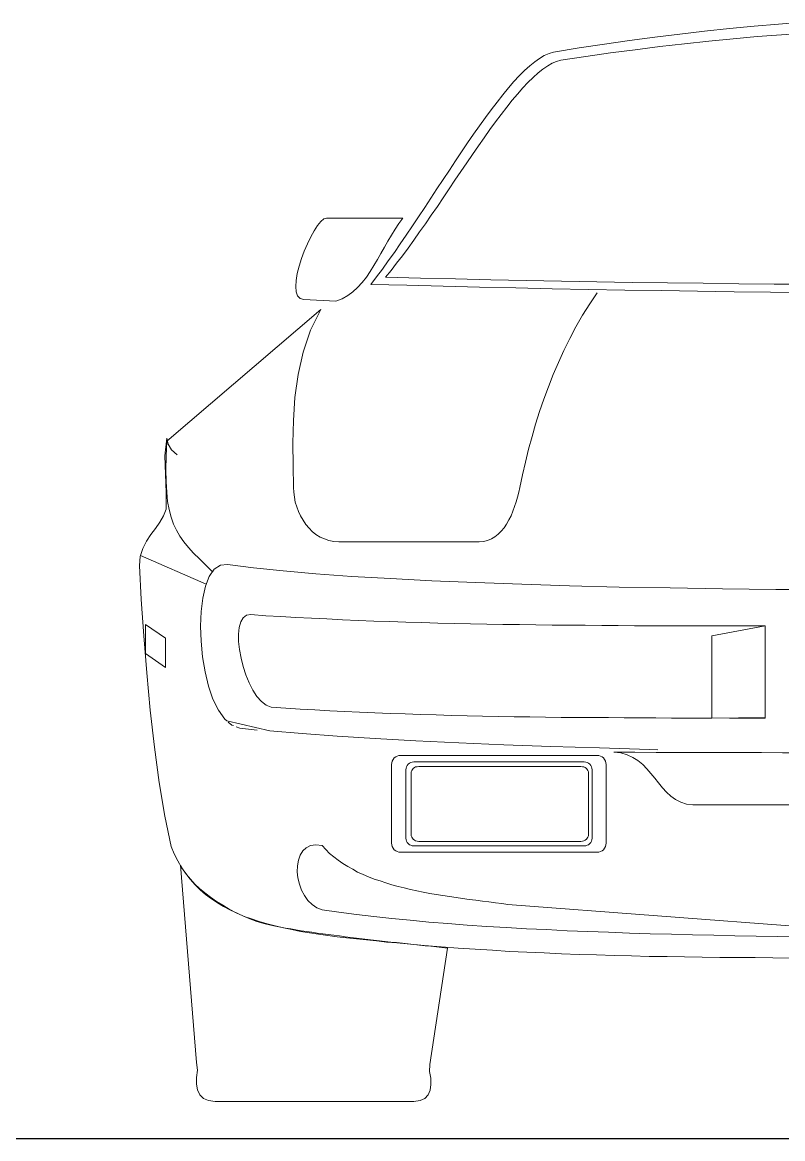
# Model space of a CAD drawing. Header units: millimetres. Extents: x 587797 to 2274247, y 1711 to 439204.
# Drawn here: x 986876 to 988278, y 283670 to 285727 of the extents above; entities that cross this region are included whole.
import ezdxf

# ---------------------------------------------------------------- set-up
doc = ezdxf.new("R2010")
doc.units = ezdxf.units.MM
doc.layers.add('finiture', color=7, linetype='Continuous', lineweight=20)

msp = doc.modelspace()

# ---------------------------------------------------------------- linework, layer by layer
msp.add_line((1042868.164, 283669.666, 442.155), (971709.651, 283669.666, 442.155))
at = {"layer": 'finiture'}
for p, q in [((988314.974, 285727.476, 442.155), (988270.133, 285723.866, 442.155)), ((988133.559, 285711.052, 442.155), (988087.898, 285705.851, 442.155)), ((988179.205, 285715.86, 442.155), (988133.559, 285711.052, 442.155)), ((988224.866, 285720.273, 442.155), (988179.205, 285715.86, 442.155)), ((988270.133, 285723.866, 442.155), (988224.866, 285720.273, 442.155)), ((988319.781, 285707.443, 442.155), (988275.334, 285704.243, 442.155)), ((987948.929, 285687.426, 442.155), (987902.07, 285680.223, 442.155)), ((987995.378, 285693.841, 442.155), (987948.929, 285687.426, 442.155)), ((988041.843, 285700.24, 442.155), (987995.378, 285693.841, 442.155)), ((988087.898, 285705.851, 442.155), (988041.843, 285700.24, 442.155)), ((988096.315, 285687.82, 442.155), (988051.048, 285682.619, 442.155)), ((988141.172, 285692.627, 442.155), (988096.315, 285687.82, 442.155)), ((988186.014, 285697.04, 442.155), (988141.172, 285692.627, 442.155)), ((988230.477, 285701.044, 442.155), (988186.014, 285697.04, 442.155)), ((988275.334, 285704.243, 442.155), (988230.477, 285701.044, 442.155)), ((987837.984, 285666.195, 442.155), (987829.173, 285660.994, 442.155)), ((987846.794, 285670.198, 442.155), (987837.984, 285666.195, 442.155)), ((987854.801, 285672.61, 442.155), (987846.794, 285670.198, 442.155)), ((987902.07, 285680.223, 442.155), (987854.801, 285672.61, 442.155)), ((987960.135, 285671.002, 442.155), (987914.474, 285664.603, 442.155)), ((988005.797, 285677.007, 442.155), (987960.135, 285671.002, 442.155)), ((988051.048, 285682.619, 442.155), (988005.797, 285677.007, 442.155)), ((987811.158, 285647.376, 442.155), (987801.543, 285638.565, 442.155)), ((987820.362, 285654.579, 442.155), (987811.158, 285647.376, 442.155)), ((987829.173, 285660.994, 442.155), (987820.362, 285654.579, 442.155)), ((987844.399, 285646.982, 442.155), (987835.588, 285640.961, 442.155)), ((987852.8, 285652.183, 442.155), (987844.399, 285646.982, 442.155)), ((987860.822, 285655.383, 442.155), (987852.8, 285652.183, 442.155)), ((987868.829, 285657.794, 442.155), (987860.822, 285655.383, 442.155)), ((987914.474, 285664.603, 442.155), (987868.829, 285657.794, 442.155)), ((987791.929, 285628.557, 442.155), (987781.92, 285618.138, 442.155)), ((987801.543, 285638.565, 442.155), (987791.929, 285628.557, 442.155)), ((987817.557, 285625.751, 442.155), (987807.942, 285616.531, 442.155)), ((987826.777, 285634.152, 442.155), (987817.557, 285625.751, 442.155)), ((987835.588, 285640.961, 442.155), (987826.777, 285634.152, 442.155)), ((987771.912, 285606.522, 442.155), (987761.493, 285593.708, 442.155)), ((987781.92, 285618.138, 442.155), (987771.912, 285606.522, 442.155)), ((987798.738, 285606.522, 442.155), (987788.729, 285595.316, 442.155)), ((987807.942, 285616.531, 442.155), (987798.738, 285606.522, 442.155)), ((987761.493, 285593.708, 442.155), (987751.075, 285580.5, 442.155)), ((987778.705, 285583.699, 442.155), (987768.696, 285570.885, 442.155)), ((987788.729, 285595.316, 442.155), (987778.705, 285583.699, 442.155)), ((987740.262, 285566.472, 442.155), (987729.45, 285552.05, 442.155)), ((987751.075, 285580.5, 442.155), (987740.262, 285566.472, 442.155)), ((987768.696, 285570.885, 442.155), (987758.688, 285557.661, 442.155)), ((987729.45, 285552.05, 442.155), (987718.638, 285536.84, 442.155)), ((987748.269, 285544.043, 442.155), (987737.867, 285529.622, 442.155)), ((987758.688, 285557.661, 442.155), (987748.269, 285544.043, 442.155)), ((987707.431, 285521.221, 442.155), (987696.603, 285505.191, 442.155)), ((987718.638, 285536.84, 442.155), (987707.431, 285521.221, 442.155)), ((987737.867, 285529.622, 442.155), (987727.448, 285514.806, 442.155)), ((987696.603, 285505.191, 442.155), (987685.397, 285488.784, 442.155)), ((987727.448, 285514.806, 442.155), (987716.636, 285499.596, 442.155)), ((987685.397, 285488.784, 442.155), (987674.174, 285471.95, 442.155)), ((987705.824, 285483.976, 442.155), (987695.011, 285468.357, 442.155)), ((987716.636, 285499.596, 442.155), (987705.824, 285483.976, 442.155)), ((987674.174, 285471.95, 442.155), (987662.968, 285454.739, 442.155)), ((987695.011, 285468.357, 442.155), (987684.199, 285452.327, 442.155)), ((987662.968, 285454.739, 442.155), (987651.352, 285437.921, 442.155)), ((987684.199, 285452.327, 442.155), (987673.386, 285436.313, 442.155)), ((987640.145, 285420.694, 442.155), (987628.923, 285403.072, 442.155)), ((987651.352, 285437.921, 442.155), (987640.145, 285420.694, 442.155)), ((987662.574, 285420.3, 442.155), (987651.762, 285403.876, 442.155)), ((987673.386, 285436.313, 442.155), (987662.574, 285420.3, 442.155)), ((987628.923, 285403.072, 442.155), (987617.717, 285385.845, 442.155)), ((987651.762, 285403.876, 442.155), (987640.933, 285387.847, 442.155)), ((987617.717, 285385.845, 442.155), (987606.1, 285369.028, 442.155)), ((987640.933, 285387.847, 442.155), (987629.727, 285371.833, 442.155)), ((987425.868, 285360.217, 442.155), (987419.863, 285353.014, 442.155)), ((987431.479, 285365.024, 442.155), (987425.868, 285360.217, 442.155)), ((987436.286, 285366.632, 442.155), (987431.479, 285365.024, 442.155)), ((987577.257, 285366.632, 442.155), (987436.286, 285366.632, 442.155)), ((987562.835, 285346.205, 442.155), (987569.644, 285356.608, 442.155)), ((987569.644, 285356.608, 442.155), (987577.257, 285366.632, 442.155)), ((987606.1, 285369.028, 442.155), (987594.878, 285352.21, 442.155)), ((987629.727, 285371.833, 442.155), (987618.915, 285356.214, 442.155)), ((987413.463, 285343.399, 442.155), (987407.442, 285332.177, 442.155)), ((987419.863, 285353.014, 442.155), (987413.463, 285343.399, 442.155)), ((987556.042, 285335.393, 442.155), (987562.835, 285346.205, 442.155)), ((987594.878, 285352.21, 442.155), (987583.672, 285335.393, 442.155)), ((987608.102, 285340.988, 442.155), (987597.684, 285325.778, 442.155)), ((987618.915, 285356.214, 442.155), (987608.102, 285340.988, 442.155)), ((987401.437, 285319.363, 442.155), (987395.432, 285305.745, 442.155)), ((987407.442, 285332.177, 442.155), (987401.437, 285319.363, 442.155)), ((987543.212, 285312.964, 442.155), (987549.627, 285324.17, 442.155)), ((987549.627, 285324.17, 442.155), (987556.042, 285335.393, 442.155)), ((987572.45, 285318.969, 442.155), (987561.637, 285302.94, 442.155)), ((987583.672, 285335.393, 442.155), (987572.45, 285318.969, 442.155)), ((987597.684, 285325.778, 442.155), (987586.871, 285310.962, 442.155)), ((987395.432, 285305.745, 442.155), (987390.231, 285292.127, 442.155)), ((987530.398, 285290.126, 442.155), (987536.813, 285301.348, 442.155)), ((987536.813, 285301.348, 442.155), (987543.212, 285312.964, 442.155)), ((987561.637, 285302.94, 442.155), (987550.431, 285287.73, 442.155)), ((987576.453, 285296.934, 442.155), (987565.641, 285283.317, 442.155)), ((987586.871, 285310.962, 442.155), (987576.453, 285296.934, 442.155)), ((987385.818, 285278.115, 442.155), (987382.618, 285264.497, 442.155)), ((987390.231, 285292.127, 442.155), (987385.818, 285278.115, 442.155)), ((987517.19, 285268.107, 442.155), (987523.999, 285278.919, 442.155)), ((987523.999, 285278.919, 442.155), (987530.398, 285290.126, 442.155)), ((987550.431, 285287.73, 442.155), (987539.618, 285272.504, 442.155)), ((987565.641, 285283.317, 442.155), (987555.632, 285270.108, 442.155)), ((987382.618, 285264.497, 442.155), (987380.616, 285251.683, 442.155)), ((987502.374, 285248.074, 442.155), (987509.971, 285257.688, 442.155)), ((987509.971, 285257.688, 442.155), (987517.19, 285268.107, 442.155)), ((987528.806, 285258.082, 442.155), (987518.388, 285244.48, 442.155)), ((987539.618, 285272.504, 442.155), (987528.806, 285258.082, 442.155)), ((987555.632, 285270.108, 442.155), (987545.214, 285257.688, 442.155)), ((987545.214, 285257.688, 442.155), (987609.694, 285256.081, 442.155)), ((987609.694, 285256.081, 442.155), (987674.584, 285254.489, 442.155)), ((987674.584, 285254.489, 442.155), (987739.459, 285252.881, 442.155)), ((987380.616, 285251.683, 442.155), (987379.813, 285240.461, 442.155)), ((987379.813, 285240.461, 442.155), (987380.616, 285230.862, 442.155)), ((987485.147, 285230.862, 442.155), (987493.957, 285238.869, 442.155)), ((987493.957, 285238.869, 442.155), (987502.374, 285248.074, 442.155)), ((987518.388, 285244.48, 442.155), (987584.87, 285242.873, 442.155)), ((987584.87, 285242.873, 442.155), (987651.762, 285240.871, 442.155)), ((987651.762, 285240.871, 442.155), (987718.638, 285239.263, 442.155)), ((987718.638, 285239.263, 442.155), (987785.514, 285238.065, 442.155)), ((987739.459, 285252.881, 442.155), (987804.349, 285251.683, 442.155)), ((987785.514, 285238.065, 442.155), (987852.406, 285236.458, 442.155)), ((987804.349, 285251.683, 442.155), (987869.633, 285250.485, 442.155)), ((987852.406, 285236.458, 442.155), (987919.282, 285235.26, 442.155)), ((987869.633, 285250.485, 442.155), (987934.901, 285249.272, 442.155)), ((987919.282, 285235.26, 442.155), (987986.567, 285234.062, 442.155)), ((987934.901, 285249.272, 442.155), (988000.185, 285248.074, 442.155)), ((987986.567, 285234.062, 442.155), (988053.853, 285232.864, 442.155)), ((988000.185, 285248.074, 442.155), (988065.47, 285247.27, 442.155)), ((988065.47, 285247.27, 442.155), (988131.148, 285246.482, 442.155)), ((988131.148, 285246.482, 442.155), (988196.432, 285245.678, 442.155)), ((988196.432, 285245.678, 442.155), (988262.11, 285244.874, 442.155)), ((988262.11, 285244.874, 442.155), (988327.804, 285244.48, 442.155)), ((987380.616, 285230.862, 442.155), (987383.012, 285223.249, 442.155)), ((987383.012, 285223.249, 442.155), (987387.819, 285218.442, 442.155)), ((987387.819, 285218.442, 442.155), (987394.628, 285216.44, 442.155)), ((987394.628, 285216.44, 442.155), (987453.907, 285213.241, 442.155)), ((987453.907, 285213.241, 442.155), (987465.114, 285218.032, 442.155)), ((987465.114, 285218.032, 442.155), (987475.532, 285223.643, 442.155)), ((987475.532, 285223.643, 442.155), (987485.147, 285230.862, 442.155)), ((987935.311, 285228.861, 442.155), (987921.693, 285208.434, 442.155)), ((988053.853, 285232.864, 442.155), (988120.745, 285232.06, 442.155)), ((988120.745, 285232.06, 442.155), (988188.031, 285230.862, 442.155)), ((988188.031, 285230.862, 442.155), (988255.301, 285230.058, 442.155)), ((988255.301, 285230.058, 442.155), (988322.587, 285229.649, 442.155)), ((987141.924, 284955.304, 442.155), (987426.277, 285198.409, 442.155)), ((987407.048, 285159.967, 442.155), (987426.277, 285198.409, 442.155)), ((987921.693, 285208.434, 442.155), (987908.469, 285187.597, 442.155)), ((987908.469, 285187.597, 442.155), (987896.459, 285166.382, 442.155)), ((987393.43, 285119.523, 442.155), (987407.048, 285159.967, 442.155)), ((987896.459, 285166.382, 442.155), (987884.843, 285144.741, 442.155)), ((987884.843, 285144.741, 442.155), (987874.03, 285122.723, 442.155)), ((987384.226, 285078.259, 442.155), (987393.43, 285119.523, 442.155)), ((987874.03, 285122.723, 442.155), (987864.022, 285100.688, 442.155)), ((987864.022, 285100.688, 442.155), (987854.407, 285078.259, 442.155)), ((987378.205, 285036.208, 442.155), (987384.226, 285078.259, 442.155)), ((987854.407, 285078.259, 442.155), (987845.597, 285055.831, 442.155)), ((987845.597, 285055.831, 442.155), (987837.18, 285033.008, 442.155)), ((987375.415, 284993.762, 442.155), (987378.205, 285036.208, 442.155)), ((987837.18, 285033.008, 442.155), (987829.173, 285010.185, 442.155)), ((987829.173, 285010.185, 442.155), (987821.97, 284986.953, 442.155)), ((987374.611, 284951.71, 442.155), (987375.415, 284993.762, 442.155)), ((987821.97, 284986.953, 442.155), (987815.555, 284963.72, 442.155)), ((987141.924, 284960.915, 442.155), (987138.709, 284928.478, 442.155)), ((987141.924, 284955.304, 442.155), (987140.71, 284927.674, 442.155)), ((987144.32, 284949.708, 442.155), (987141.924, 284960.915, 442.155)), ((987150.735, 284939.29, 442.155), (987144.32, 284949.708, 442.155)), ((987375.005, 284910.462, 442.155), (987374.611, 284951.71, 442.155)), ((987815.555, 284963.72, 442.155), (987809.156, 284940.488, 442.155)), ((987138.709, 284928.478, 442.155), (987139.513, 284894.433, 442.155)), ((987140.71, 284927.674, 442.155), (987140.316, 284902.85, 442.155)), ((987161.137, 284930.085, 442.155), (987150.735, 284939.29, 442.155)), ((987809.156, 284940.488, 442.155), (987803.545, 284916.862, 442.155)), ((987375.809, 284870.003, 442.155), (987375.005, 284910.462, 442.155)), ((987803.545, 284916.862, 442.155), (987797.934, 284893.629, 442.155)), ((987139.513, 284894.433, 442.155), (987141.12, 284860.388, 442.155)), ((987140.316, 284902.85, 442.155), (987140.71, 284881.225, 442.155)), ((987797.934, 284893.629, 442.155), (987793.127, 284870.003, 442.155)), ((987140.71, 284881.225, 442.155), (987141.924, 284861.602, 442.155)), ((987376.203, 284861.192, 442.155), (987375.809, 284870.003, 442.155)), ((987793.127, 284870.003, 442.155), (987791.125, 284861.192, 442.155)), ((987141.12, 284860.388, 442.155), (987140.71, 284829.953, 442.155)), ((987141.924, 284861.602, 442.155), (987143.516, 284844.374, 442.155)), ((987143.516, 284844.374, 442.155), (987146.322, 284829.149, 442.155)), ((987377.417, 284851.987, 442.155), (987376.203, 284861.192, 442.155)), ((987379.009, 284843.176, 442.155), (987377.417, 284851.987, 442.155)), ((987381.814, 284834.366, 442.155), (987379.009, 284843.176, 442.155)), ((987786.318, 284843.571, 442.155), (987783.118, 284834.76, 442.155)), ((987788.729, 284852.381, 442.155), (987786.318, 284843.571, 442.155)), ((987791.125, 284861.192, 442.155), (987788.729, 284852.381, 442.155)), ((987140.71, 284829.953, 442.155), (987135.903, 284817.533, 442.155)), ((987146.322, 284829.149, 442.155), (987149.931, 284815.137, 442.155)), ((987385.014, 284825.555, 442.155), (987381.814, 284834.366, 442.155)), ((987388.623, 284817.533, 442.155), (987385.014, 284825.555, 442.155)), ((987779.918, 284826.343, 442.155), (987776.703, 284817.942, 442.155)), ((987783.118, 284834.76, 442.155), (987779.918, 284826.343, 442.155)), ((987129.094, 284805.932, 442.155), (987121.087, 284794.71, 442.155)), ((987135.903, 284817.533, 442.155), (987129.094, 284805.932, 442.155)), ((987149.931, 284815.137, 442.155), (987154.328, 284802.717, 442.155)), ((987154.328, 284802.717, 442.155), (987159.94, 284791.1, 442.155)), ((987393.43, 284809.526, 442.155), (987388.623, 284817.533, 442.155)), ((987398.238, 284801.913, 442.155), (987393.43, 284809.526, 442.155)), ((987404.243, 284795.104, 442.155), (987398.238, 284801.913, 442.155)), ((987768.302, 284802.717, 442.155), (987763.889, 284795.908, 442.155)), ((987772.7, 284810.329, 442.155), (987768.302, 284802.717, 442.155)), ((987776.703, 284817.942, 442.155), (987772.7, 284810.329, 442.155)), ((987112.687, 284783.094, 442.155), (987104.664, 284771.083, 442.155)), ((987121.087, 284794.71, 442.155), (987112.687, 284783.094, 442.155)), ((987159.94, 284791.1, 442.155), (987166.354, 284780.288, 442.155)), ((987166.354, 284780.288, 442.155), (987173.557, 284769.885, 442.155)), ((987410.248, 284789.099, 442.155), (987404.243, 284795.104, 442.155)), ((987417.057, 284783.503, 442.155), (987410.248, 284789.099, 442.155)), ((987424.67, 284778.696, 442.155), (987417.057, 284783.503, 442.155)), ((987753.077, 284783.897, 442.155), (987747.071, 284779.09, 442.155)), ((987758.688, 284789.509, 442.155), (987753.077, 284783.897, 442.155)), ((987763.889, 284795.908, 442.155), (987758.688, 284789.509, 442.155)), ((987104.664, 284771.083, 442.155), (987097.855, 284757.859, 442.155)), ((987173.557, 284769.885, 442.155), (987182.368, 284759.467, 442.155)), ((987432.677, 284775.087, 442.155), (987424.67, 284778.696, 442.155)), ((987441.093, 284772.281, 442.155), (987432.677, 284775.087, 442.155)), ((987449.904, 284770.674, 442.155), (987441.093, 284772.281, 442.155)), ((987459.109, 284769.885, 442.155), (987449.904, 284770.674, 442.155)), ((987717.834, 284769.885, 442.155), (987459.109, 284769.885, 442.155)), ((987725.841, 284770.674, 442.155), (987717.834, 284769.885, 442.155)), ((987733.453, 284772.281, 442.155), (987725.841, 284770.674, 442.155)), ((987740.672, 284775.087, 442.155), (987733.453, 284772.281, 442.155)), ((987747.071, 284779.09, 442.155), (987740.672, 284775.087, 442.155)), ((987093.063, 284743.044, 442.155), (987091.456, 284726.226, 442.155)), ((987097.855, 284757.859, 442.155), (987093.063, 284743.044, 442.155)), ((987093.852, 284744.651, 442.155), (987214.805, 284691.787, 442.155)), ((987182.368, 284759.467, 442.155), (987191.573, 284749.049, 442.155)), ((987191.573, 284749.049, 442.155), (987202.385, 284738.236, 442.155)), ((987091.456, 284726.226, 442.155), (987095.065, 284663.353, 442.155)), ((987202.385, 284738.236, 442.155), (987214.001, 284726.62, 442.155)), ((987214.001, 284726.62, 442.155), (987226.831, 284714.216, 442.155)), ((987220.416, 284705.799, 442.155), (987229.621, 284719.417, 442.155)), ((987229.621, 284719.417, 442.155), (987240.843, 284726.62, 442.155)), ((987240.843, 284726.62, 442.155), (987254.051, 284727.834, 442.155)), ((987254.051, 284727.834, 442.155), (987302.124, 284721.813, 442.155)), ((987302.124, 284721.813, 442.155), (987356.58, 284716.218, 442.155)), ((987213.607, 284688.178, 442.155), (987220.416, 284705.799, 442.155)), ((987356.58, 284716.218, 442.155), (987417.057, 284711, 442.155)), ((987417.057, 284711, 442.155), (987483.145, 284706.193, 442.155)), ((987483.145, 284706.193, 442.155), (987554.434, 284702.19, 442.155)), ((987554.434, 284702.19, 442.155), (987630.925, 284698.186, 442.155)), ((987630.925, 284698.186, 442.155), (987711.435, 284694.593, 442.155)), ((987208.406, 284666.143, 442.155), (987213.607, 284688.178, 442.155)), ((987711.435, 284694.593, 442.155), (987796.342, 284691.787, 442.155)), ((987796.342, 284691.787, 442.155), (987884.449, 284688.982, 442.155)), ((987884.449, 284688.982, 442.155), (987976.165, 284686.57, 442.155)), ((987976.165, 284686.57, 442.155), (988070.277, 284684.978, 442.155)), ((988070.277, 284684.978, 442.155), (988166.391, 284683.371, 442.155)), ((988166.391, 284683.371, 442.155), (988264.916, 284682.173, 442.155)), ((988264.916, 284682.173, 442.155), (988364.639, 284681.369, 442.155)), ((987095.065, 284663.353, 442.155), (987099.463, 284596.871, 442.155)), ((987205.601, 284641.319, 442.155), (987208.406, 284666.143, 442.155)), ((987204.403, 284614.493, 442.155), (987205.601, 284641.319, 442.155)), ((987102.662, 284617.692, 442.155), (987139.922, 284592.064, 442.155)), ((987102.662, 284564.04, 442.155), (987102.662, 284617.692, 442.155)), ((987275.692, 284612.081, 442.155), (987278.482, 284622.09, 442.155)), ((987278.482, 284622.09, 442.155), (987282.895, 284629.703, 442.155)), ((987282.895, 284629.703, 442.155), (987288.9, 284634.51, 442.155)), ((987288.9, 284634.51, 442.155), (987296.907, 284635.708, 442.155)), ((987296.907, 284635.708, 442.155), (987324.553, 284633.706, 442.155)), ((987324.553, 284633.706, 442.155), (987352.183, 284632.114, 442.155)), ((987352.183, 284632.114, 442.155), (987380.222, 284630.506, 442.155)), ((987380.222, 284630.506, 442.155), (987408.656, 284628.899, 442.155)), ((987408.656, 284628.899, 442.155), (987437.09, 284627.701, 442.155)), ((987437.09, 284627.701, 442.155), (987465.918, 284626.093, 442.155)), ((987465.918, 284626.093, 442.155), (987494.761, 284624.895, 442.155)), ((987494.761, 284624.895, 442.155), (987523.589, 284623.697, 442.155)), ((987523.589, 284623.697, 442.155), (987553.236, 284622.894, 442.155)), ((987553.236, 284622.894, 442.155), (987582.474, 284621.696, 442.155)), ((987582.474, 284621.696, 442.155), (987612.106, 284620.892, 442.155)), ((987612.106, 284620.892, 442.155), (987641.737, 284620.088, 442.155)), ((987641.737, 284620.088, 442.155), (987671.779, 284619.3, 442.155)), ((987671.779, 284619.3, 442.155), (987701.82, 284618.89, 442.155)), ((987701.82, 284618.89, 442.155), (987731.862, 284618.086, 442.155)), ((987731.862, 284618.086, 442.155), (987761.887, 284617.692, 442.155)), ((987761.887, 284617.692, 442.155), (987792.323, 284617.283, 442.155)), ((987792.323, 284617.283, 442.155), (987822.364, 284616.889, 442.155)), ((987822.364, 284616.889, 442.155), (987852.8, 284616.494, 442.155)), ((987852.8, 284616.494, 442.155), (987883.235, 284616.085, 442.155)), ((987883.235, 284616.085, 442.155), (987913.686, 284616.085, 442.155)), ((987913.686, 284616.085, 442.155), (987944.122, 284615.691, 442.155)), ((987944.122, 284615.691, 442.155), (987974.163, 284615.691, 442.155)), ((987974.163, 284615.691, 442.155), (988004.599, 284615.281, 442.155)), ((987099.463, 284596.871, 442.155), (987105.074, 284528.388, 442.155)), ((987205.601, 284586.453, 442.155), (987204.403, 284614.493, 442.155)), ((987274.478, 284599.661, 442.155), (987275.692, 284612.081, 442.155)), ((987274.478, 284586.043, 442.155), (987274.478, 284599.661, 442.155)), ((988004.599, 284615.281, 442.155), (988035.034, 284615.281, 442.155)), ((988035.034, 284615.281, 442.155), (988065.47, 284615.281, 442.155)), ((988065.47, 284615.281, 442.155), (988095.511, 284615.281, 442.155)), ((988095.511, 284615.281, 442.155), (988125.552, 284615.281, 442.155)), ((988125.552, 284615.281, 442.155), (988155.578, 284615.281, 442.155)), ((988245.293, 284614.887, 442.155), (988146.767, 284596.462, 442.155)), ((988146.767, 284596.462, 442.155), (988146.767, 284444.694, 442.155)), ((988155.578, 284615.281, 442.155), (988185.62, 284615.281, 442.155)), ((988185.62, 284615.281, 442.155), (988215.661, 284615.281, 442.155)), ((988215.661, 284615.281, 442.155), (988245.293, 284615.281, 442.155)), ((988245.293, 284615.281, 442.155), (988245.293, 284445.088, 442.155)), ((988245.293, 284445.892, 442.155), (988245.293, 284614.887, 442.155)), ((987139.922, 284592.064, 442.155), (987139.922, 284538.412, 442.155)), ((987207.996, 284558.035, 442.155), (987205.601, 284586.453, 442.155)), ((987276.086, 284571.243, 442.155), (987274.478, 284586.043, 442.155)), ((987139.922, 284538.412, 442.155), (987102.662, 284564.04, 442.155)), ((987212.804, 284529.995, 442.155), (987207.996, 284558.035, 442.155)), ((987278.892, 284555.624, 442.155), (987276.086, 284571.243, 442.155)), ((987282.895, 284540.004, 442.155), (987278.892, 284555.624, 442.155)), ((987287.702, 284524.384, 442.155), (987282.895, 284540.004, 442.155)), ((987105.074, 284528.388, 442.155), (987111.473, 284459.51, 442.155)), ((987219.219, 284503.957, 442.155), (987212.804, 284529.995, 442.155)), ((987293.707, 284509.978, 442.155), (987287.702, 284524.384, 442.155)), ((987227.225, 284479.937, 442.155), (987219.219, 284503.957, 442.155)), ((987300.516, 284496.36, 442.155), (987293.707, 284509.978, 442.155)), ((987308.129, 284484.744, 442.155), (987300.516, 284496.36, 442.155)), ((987237.234, 284459.51, 442.155), (987227.225, 284479.937, 442.155)), ((987316.53, 284475.524, 442.155), (987308.129, 284484.744, 442.155)), ((987325.341, 284468.715, 442.155), (987316.53, 284475.524, 442.155)), ((987111.473, 284459.51, 442.155), (987119.086, 284391.42, 442.155)), ((987248.85, 284443.086, 442.155), (987237.234, 284459.51, 442.155)), ((987334.561, 284465.121, 442.155), (987325.341, 284468.715, 442.155)), ((987361.387, 284463.119, 442.155), (987334.561, 284465.121, 442.155)), ((987388.229, 284461.512, 442.155), (987361.387, 284463.119, 442.155)), ((987415.055, 284459.904, 442.155), (987388.229, 284461.512, 442.155)), ((987442.685, 284458.312, 442.155), (987415.055, 284459.904, 442.155)), ((987469.921, 284457.098, 442.155), (987442.685, 284458.312, 442.155)), ((987497.567, 284455.901, 442.155), (987469.921, 284457.098, 442.155)), ((987525.591, 284454.703, 442.155), (987497.567, 284455.901, 442.155)), ((987553.63, 284453.505, 442.155), (987525.591, 284454.703, 442.155)), ((987581.67, 284452.701, 442.155), (987553.63, 284453.505, 442.155)), ((987610.104, 284451.503, 442.155), (987581.67, 284452.701, 442.155)), ((987638.538, 284450.699, 442.155), (987610.104, 284451.503, 442.155)), ((987252.46, 284439.887, 442.155), (987248.85, 284443.086, 442.155)), ((987332.165, 284421.462, 442.155), (987252.46, 284439.887, 442.155)), ((987252.46, 284439.887, 442.155), (987252.46, 284439.887, 442.155)), ((987255.265, 284437.475, 442.155), (987255.265, 284437.475, 442.155)), ((987262.074, 284431.88, 442.155), (987255.265, 284437.475, 442.155)), ((987264.864, 284431.076, 442.155), (987262.074, 284431.88, 442.155)), ((987666.971, 284449.895, 442.155), (987638.538, 284450.699, 442.155)), ((987695.815, 284449.092, 442.155), (987666.971, 284449.895, 442.155)), ((987724.249, 284448.697, 442.155), (987695.815, 284449.092, 442.155)), ((987753.077, 284447.894, 442.155), (987724.249, 284448.697, 442.155)), ((987782.314, 284447.5, 442.155), (987753.077, 284447.894, 442.155)), ((987811.158, 284447.09, 442.155), (987782.314, 284447.5, 442.155)), ((987839.985, 284446.696, 442.155), (987811.158, 284447.09, 442.155)), ((987869.223, 284446.286, 442.155), (987839.985, 284446.696, 442.155)), ((987898.067, 284446.286, 442.155), (987869.223, 284446.286, 442.155)), ((987927.304, 284445.892, 442.155), (987898.067, 284446.286, 442.155)), ((987956.542, 284445.892, 442.155), (987927.304, 284445.892, 442.155)), ((987985.37, 284445.498, 442.155), (987956.542, 284445.892, 442.155)), ((988014.607, 284445.498, 442.155), (987985.37, 284445.498, 442.155)), ((988043.435, 284445.498, 442.155), (988014.607, 284445.498, 442.155)), ((988072.673, 284445.088, 442.155), (988043.435, 284445.498, 442.155)), ((988101.516, 284445.088, 442.155), (988072.673, 284445.088, 442.155)), ((988130.344, 284445.088, 442.155), (988101.516, 284445.088, 442.155)), ((988146.767, 284445.088, 442.155), (988130.344, 284445.088, 442.155)), ((988146.767, 284444.694, 442.155), (988245.293, 284445.892, 442.155)), ((988179.614, 284445.088, 442.155), (988179.614, 284445.088, 442.155)), ((988188.031, 284445.088, 442.155), (988179.614, 284445.088, 442.155)), ((988216.859, 284445.088, 442.155), (988188.031, 284445.088, 442.155)), ((988245.293, 284445.088, 442.155), (988216.859, 284445.088, 442.155)), ((987270.081, 284429.074, 442.155), (987270.081, 284429.074, 442.155)), ((987276.89, 284426.663, 442.155), (987270.081, 284429.074, 442.155)), ((987308.933, 284422.659, 442.155), (987276.89, 284426.663, 442.155)), ((987391.429, 284416.26, 442.155), (987332.165, 284421.462, 442.155)), ((987456.319, 284411.453, 442.155), (987391.429, 284416.26, 442.155)), ((987526.41, 284407.04, 442.155), (987456.319, 284411.453, 442.155)), ((987119.086, 284391.42, 442.155), (987127.896, 284326.136, 442.155)), ((987601.293, 284403.036, 442.155), (987526.41, 284407.04, 442.155)), ((987680.589, 284399.033, 442.155), (987601.293, 284403.036, 442.155)), ((987763.495, 284395.833, 442.155), (987680.589, 284399.033, 442.155)), ((987850.01, 284392.618, 442.155), (987763.495, 284395.833, 442.155)), ((987939.724, 284389.828, 442.155), (987850.01, 284392.618, 442.155)), ((988032.229, 284387.023, 442.155), (987939.724, 284389.828, 442.155)), ((987559.242, 284368.598, 442.155), (987561.243, 284371.403, 442.155)), ((987561.243, 284371.403, 442.155), (987564.049, 284373.405, 442.155)), ((987564.049, 284373.405, 442.155), (987566.854, 284374.997, 442.155)), ((987566.854, 284374.997, 442.155), (987570.054, 284375.801, 442.155)), ((987570.054, 284375.801, 442.155), (987573.253, 284376.21, 442.155)), ((987573.253, 284376.21, 442.155), (987935.311, 284376.21, 442.155)), ((987935.311, 284376.21, 442.155), (987938.511, 284375.801, 442.155)), ((987938.511, 284375.801, 442.155), (987941.71, 284374.997, 442.155)), ((987941.71, 284374.997, 442.155), (987944.516, 284373.405, 442.155)), ((987944.516, 284373.405, 442.155), (987947.321, 284371.403, 442.155)), ((987947.321, 284371.403, 442.155), (987949.323, 284368.598, 442.155)), ((987979.364, 284381.018, 442.155), (987966.141, 284382.215, 442.155)), ((987966.141, 284382.215, 442.155), (988004.993, 284382.215, 442.155)), ((987990.981, 284377.408, 442.155), (987979.364, 284381.018, 442.155)), ((988001.383, 284372.601, 442.155), (987990.981, 284377.408, 442.155)), ((988010.604, 284366.596, 442.155), (988001.383, 284372.601, 442.155)), ((988004.993, 284382.215, 442.155), (988044.239, 284381.806, 442.155)), ((988047.454, 284386.613, 442.155), (988032.229, 284387.023, 442.155)), ((988044.239, 284381.806, 442.155), (988083.091, 284381.806, 442.155)), ((988083.091, 284381.806, 442.155), (988121.943, 284381.412, 442.155)), ((988121.943, 284381.412, 442.155), (988160.795, 284381.412, 442.155)), ((988160.795, 284381.412, 442.155), (988199.632, 284381.412, 442.155)), ((988199.632, 284381.412, 442.155), (988238.484, 284381.412, 442.155)), ((988238.484, 284381.412, 442.155), (988277.336, 284381.018, 442.155)), ((988277.336, 284381.018, 442.155), (988316.188, 284381.018, 442.155)), ((987556.436, 284359.377, 442.155), (987556.83, 284362.592, 442.155)), ((987556.436, 284214.403, 442.155), (987556.436, 284359.377, 442.155)), ((987556.83, 284362.592, 442.155), (987557.634, 284365.792, 442.155)), ((987557.634, 284365.792, 442.155), (987559.242, 284368.598, 442.155)), ((987582.868, 284349.778, 442.155), (987583.262, 284352.568, 442.155)), ((987582.868, 284223.607, 442.155), (987582.868, 284349.778, 442.155)), ((987583.262, 284352.568, 442.155), (987584.066, 284355.374, 442.155)), ((987584.066, 284355.374, 442.155), (987585.264, 284357.785, 442.155)), ((987585.264, 284357.785, 442.155), (987587.281, 284360.181, 442.155)), ((987587.281, 284360.181, 442.155), (987589.283, 284361.789, 442.155)), ((987589.283, 284361.789, 442.155), (987591.679, 284362.986, 442.155)), ((987591.679, 284362.986, 442.155), (987594.484, 284363.79, 442.155)), ((987592.877, 284345.759, 442.155), (987593.68, 284348.171, 442.155)), ((987593.68, 284348.171, 442.155), (987594.878, 284350.172, 442.155)), ((987594.484, 284363.79, 442.155), (987597.29, 284364.184, 442.155)), ((987594.878, 284350.172, 442.155), (987596.486, 284352.174, 442.155)), ((987596.486, 284352.174, 442.155), (987598.488, 284353.782, 442.155)), ((987597.29, 284364.184, 442.155), (987911.685, 284364.184, 442.155)), ((987598.488, 284353.782, 442.155), (987600.883, 284354.98, 442.155)), ((987600.883, 284354.98, 442.155), (987603.689, 284355.374, 442.155)), ((987603.689, 284355.374, 442.155), (987606.495, 284355.783, 442.155)), ((987606.495, 284355.783, 442.155), (987905.664, 284355.783, 442.155)), ((987905.664, 284355.783, 442.155), (987908.469, 284355.374, 442.155)), ((987908.469, 284355.374, 442.155), (987910.881, 284354.98, 442.155)), ((987910.881, 284354.98, 442.155), (987913.276, 284353.782, 442.155)), ((987911.685, 284364.184, 442.155), (987914.474, 284363.79, 442.155)), ((987913.276, 284353.782, 442.155), (987915.688, 284352.174, 442.155)), ((987914.474, 284363.79, 442.155), (987917.28, 284362.986, 442.155)), ((987915.688, 284352.174, 442.155), (987917.28, 284350.172, 442.155)), ((987917.28, 284362.986, 442.155), (987919.691, 284361.789, 442.155)), ((987917.28, 284350.172, 442.155), (987918.494, 284348.171, 442.155)), ((987918.494, 284348.171, 442.155), (987919.282, 284345.759, 442.155)), ((987919.691, 284361.789, 442.155), (987922.087, 284360.181, 442.155)), ((987922.087, 284360.181, 442.155), (987923.695, 284357.785, 442.155)), ((987923.695, 284357.785, 442.155), (987924.893, 284355.374, 442.155)), ((987924.893, 284355.374, 442.155), (987925.697, 284352.568, 442.155)), ((987925.697, 284352.568, 442.155), (987926.091, 284349.778, 442.155)), ((987926.091, 284349.778, 442.155), (987926.091, 284223.607, 442.155)), ((987949.323, 284368.598, 442.155), (987950.931, 284365.792, 442.155)), ((987950.931, 284365.792, 442.155), (987951.735, 284362.592, 442.155)), ((987951.735, 284362.592, 442.155), (987952.129, 284359.377, 442.155)), ((987952.129, 284359.377, 442.155), (987952.129, 284214.403, 442.155)), ((988019.414, 284359.377, 442.155), (988010.604, 284366.596, 442.155)), ((988027.027, 284351.37, 442.155), (988019.414, 284359.377, 442.155)), ((988034.624, 284342.969, 442.155), (988027.027, 284351.37, 442.155)), ((987592.483, 284342.969, 442.155), (987592.877, 284345.759, 442.155)), ((987592.483, 284230.826, 442.155), (987592.483, 284342.969, 442.155)), ((987919.282, 284345.759, 442.155), (987919.691, 284342.969, 442.155)), ((987919.691, 284342.969, 442.155), (987919.691, 284230.826, 442.155)), ((988041.843, 284334.159, 442.155), (988034.624, 284342.969, 442.155)), ((988048.652, 284325.348, 442.155), (988041.843, 284334.159, 442.155)), ((987127.896, 284326.136, 442.155), (987138.315, 284264.461, 442.155)), ((988055.855, 284316.537, 442.155), (988048.652, 284325.348, 442.155)), ((988063.468, 284308.515, 442.155), (988055.855, 284316.537, 442.155)), ((988071.475, 284301.312, 442.155), (988063.468, 284308.515, 442.155)), ((988079.891, 284294.897, 442.155), (988071.475, 284301.312, 442.155)), ((988089.506, 284290.089, 442.155), (988079.891, 284294.897, 442.155)), ((988099.908, 284286.496, 442.155), (988089.506, 284290.089, 442.155)), ((988111.934, 284284.888, 442.155), (988099.908, 284286.496, 442.155)), ((989075.514, 284285.692, 442.155), (988111.934, 284284.888, 442.155)), ((987138.315, 284264.461, 442.155), (987149.931, 284208.398, 442.155)), ((987592.877, 284228.021, 442.155), (987592.483, 284230.826, 442.155)), ((987593.68, 284225.609, 442.155), (987592.877, 284228.021, 442.155)), ((987594.878, 284223.607, 442.155), (987593.68, 284225.609, 442.155)), ((987918.494, 284225.609, 442.155), (987917.28, 284223.607, 442.155)), ((987919.282, 284228.021, 442.155), (987918.494, 284225.609, 442.155)), ((987919.691, 284230.826, 442.155), (987919.282, 284228.021, 442.155)), ((987149.931, 284208.398, 442.155), (987155.936, 284194.78, 442.155)), ((987392.627, 284199.981, 442.155), (987399.042, 284205.986, 442.155)), ((987399.042, 284205.986, 442.155), (987407.048, 284209.989, 442.155)), ((987407.048, 284209.989, 442.155), (987416.663, 284211.203, 442.155)), ((987416.663, 284211.203, 442.155), (987428.279, 284209.989, 442.155)), ((987428.279, 284209.989, 442.155), (987435.088, 284202.786, 442.155)), ((987556.83, 284211.203, 442.155), (987556.436, 284214.403, 442.155)), ((987557.634, 284207.988, 442.155), (987556.83, 284211.203, 442.155)), ((987559.242, 284205.198, 442.155), (987557.634, 284207.988, 442.155)), ((987561.243, 284202.392, 442.155), (987559.242, 284205.198, 442.155)), ((987583.262, 284220.818, 442.155), (987582.868, 284223.607, 442.155)), ((987584.066, 284218.012, 442.155), (987583.262, 284220.818, 442.155)), ((987585.264, 284215.601, 442.155), (987584.066, 284218.012, 442.155)), ((987587.281, 284213.599, 442.155), (987585.264, 284215.601, 442.155)), ((987589.283, 284211.597, 442.155), (987587.281, 284213.599, 442.155)), ((987591.679, 284210.399, 442.155), (987589.283, 284211.597, 442.155)), ((987594.484, 284209.595, 442.155), (987591.679, 284210.399, 442.155)), ((987597.29, 284209.201, 442.155), (987594.484, 284209.595, 442.155)), ((987596.486, 284221.606, 442.155), (987594.878, 284223.607, 442.155)), ((987598.488, 284220.014, 442.155), (987596.486, 284221.606, 442.155)), ((987911.685, 284209.201, 442.155), (987597.29, 284209.201, 442.155)), ((987600.883, 284218.816, 442.155), (987598.488, 284220.014, 442.155)), ((987603.689, 284218.012, 442.155), (987600.883, 284218.816, 442.155)), ((987606.495, 284217.602, 442.155), (987603.689, 284218.012, 442.155)), ((987905.664, 284217.602, 442.155), (987606.495, 284217.602, 442.155)), ((987908.469, 284218.012, 442.155), (987905.664, 284217.602, 442.155)), ((987910.881, 284218.816, 442.155), (987908.469, 284218.012, 442.155)), ((987913.276, 284220.014, 442.155), (987910.881, 284218.816, 442.155)), ((987914.474, 284209.595, 442.155), (987911.685, 284209.201, 442.155)), ((987915.688, 284221.606, 442.155), (987913.276, 284220.014, 442.155)), ((987917.28, 284210.399, 442.155), (987914.474, 284209.595, 442.155)), ((987917.28, 284223.607, 442.155), (987915.688, 284221.606, 442.155)), ((987919.691, 284211.597, 442.155), (987917.28, 284210.399, 442.155)), ((987922.087, 284213.599, 442.155), (987919.691, 284211.597, 442.155)), ((987923.695, 284215.601, 442.155), (987922.087, 284213.599, 442.155)), ((987924.893, 284218.012, 442.155), (987923.695, 284215.601, 442.155)), ((987925.697, 284220.818, 442.155), (987924.893, 284218.012, 442.155)), ((987926.091, 284223.607, 442.155), (987925.697, 284220.818, 442.155)), ((987949.323, 284205.198, 442.155), (987947.321, 284202.392, 442.155)), ((987950.931, 284207.988, 442.155), (987949.323, 284205.198, 442.155)), ((987951.735, 284211.203, 442.155), (987950.931, 284207.988, 442.155)), ((987952.129, 284214.403, 442.155), (987951.735, 284211.203, 442.155)), ((987155.936, 284194.78, 442.155), (987162.335, 284181.966, 442.155)), ((987384.62, 284182.769, 442.155), (987387.819, 284191.974, 442.155)), ((987387.819, 284191.974, 442.155), (987392.627, 284199.981, 442.155)), ((987435.088, 284202.786, 442.155), (987442.291, 284195.583, 442.155)), ((987442.291, 284195.583, 442.155), (987449.904, 284189.169, 442.155)), ((987449.904, 284189.169, 442.155), (987457.911, 284182.769, 442.155)), ((987564.049, 284200.391, 442.155), (987561.243, 284202.392, 442.155)), ((987566.854, 284198.783, 442.155), (987564.049, 284200.391, 442.155)), ((987570.054, 284197.979, 442.155), (987566.854, 284198.783, 442.155)), ((987573.253, 284197.585, 442.155), (987570.054, 284197.979, 442.155)), ((987935.311, 284197.585, 442.155), (987573.253, 284197.585, 442.155)), ((987938.511, 284197.979, 442.155), (987935.311, 284197.585, 442.155)), ((987941.71, 284198.783, 442.155), (987938.511, 284197.979, 442.155)), ((987944.516, 284200.391, 442.155), (987941.71, 284198.783, 442.155)), ((987947.321, 284202.392, 442.155), (987944.516, 284200.391, 442.155)), ((987162.335, 284181.966, 442.155), (987169.144, 284169.545, 442.155)), ((987172.36, 284165.148, 442.155), (987167.552, 284173.549, 442.155)), ((987167.552, 284173.549, 442.155), (987196.577, 283809.849, 442.155)), ((987169.144, 284169.545, 442.155), (987177.167, 284158.339, 442.155)), ((987178.365, 284156.337, 442.155), (987172.36, 284165.148, 442.155)), ((987382.618, 284161.539, 442.155), (987383.012, 284172.351, 442.155)), ((987383.012, 284172.351, 442.155), (987384.62, 284182.769, 442.155)), ((987457.911, 284182.769, 442.155), (987466.721, 284176.748, 442.155)), ((987466.721, 284176.748, 442.155), (987475.532, 284171.547, 442.155)), ((987475.532, 284171.547, 442.155), (987484.753, 284166.346, 442.155)), ((987484.753, 284166.346, 442.155), (987493.957, 284161.129, 442.155)), ((987177.167, 284158.339, 442.155), (987185.174, 284147.921, 442.155)), ((987185.568, 284147.921, 442.155), (987178.365, 284156.337, 442.155)), ((987185.174, 284147.921, 442.155), (987193.984, 284137.912, 442.155)), ((987193.575, 284139.11, 442.155), (987185.568, 284147.921, 442.155)), ((987383.816, 284150.316, 442.155), (987382.618, 284161.539, 442.155)), ((987386.622, 284139.11, 442.155), (987383.816, 284150.316, 442.155)), ((987493.957, 284161.129, 442.155), (987503.966, 284156.731, 442.155)), ((987503.966, 284156.731, 442.155), (987513.974, 284152.318, 442.155)), ((987513.974, 284152.318, 442.155), (987524.393, 284148.315, 442.155)), ((987524.393, 284148.315, 442.155), (987535.205, 284144.721, 442.155)), ((987535.205, 284144.721, 442.155), (987546.018, 284141.112, 442.155)), ((987202.385, 284130.693, 442.155), (987193.575, 284139.11, 442.155)), ((987193.984, 284137.912, 442.155), (987203.599, 284128.298, 442.155)), ((987212.41, 284122.686, 442.155), (987202.385, 284130.693, 442.155)), ((987203.599, 284128.298, 442.155), (987213.607, 284119.881, 442.155)), ((987222.812, 284114.68, 442.155), (987212.41, 284122.686, 442.155)), ((987390.231, 284127.888, 442.155), (987386.622, 284139.11, 442.155)), ((987395.842, 284117.879, 442.155), (987390.231, 284127.888, 442.155)), ((987546.018, 284141.112, 442.155), (987556.83, 284137.502, 442.155)), ((987556.83, 284137.502, 442.155), (987568.446, 284134.697, 442.155)), ((987568.446, 284134.697, 442.155), (987579.668, 284131.907, 442.155)), ((987579.668, 284131.907, 442.155), (987591.285, 284129.101, 442.155)), ((987591.285, 284129.101, 442.155), (987602.885, 284126.296, 442.155)), ((987602.885, 284126.296, 442.155), (987614.911, 284123.884, 442.155)), ((987614.911, 284123.884, 442.155), (987626.921, 284121.883, 442.155)), ((987626.921, 284121.883, 442.155), (987638.932, 284119.881, 442.155)), ((987213.607, 284119.881, 442.155), (987224.42, 284111.874, 442.155)), ((987233.625, 284107.067, 442.155), (987222.812, 284114.68, 442.155)), ((987224.42, 284111.874, 442.155), (987235.232, 284104.261, 442.155)), ((987245.241, 284099.864, 442.155), (987233.625, 284107.067, 442.155)), ((987235.232, 284104.261, 442.155), (987246.848, 284097.452, 442.155)), ((987402.241, 284108.675, 442.155), (987395.842, 284117.879, 442.155)), ((987409.854, 284101.062, 442.155), (987402.241, 284108.675, 442.155)), ((987638.932, 284119.881, 442.155), (987650.958, 284117.879, 442.155)), ((987650.958, 284117.879, 442.155), (987663.362, 284115.878, 442.155)), ((987663.362, 284115.878, 442.155), (987675.388, 284114.27, 442.155)), ((987675.388, 284114.27, 442.155), (987687.398, 284112.268, 442.155)), ((987687.398, 284112.268, 442.155), (987699.818, 284110.676, 442.155)), ((987699.818, 284110.676, 442.155), (987711.829, 284109.069, 442.155)), ((987711.829, 284109.069, 442.155), (987723.839, 284107.477, 442.155)), ((987723.839, 284107.477, 442.155), (987735.865, 284106.263, 442.155)), ((987735.865, 284106.263, 442.155), (987747.875, 284104.671, 442.155)), ((987747.875, 284104.671, 442.155), (987759.491, 284103.063, 442.155)), ((987759.491, 284103.063, 442.155), (987771.108, 284101.456, 442.155)), ((987771.108, 284101.456, 442.155), (988612.945, 284037.779, 442.155)), ((987257.267, 284092.645, 442.155), (987245.241, 284099.864, 442.155)), ((987246.848, 284097.452, 442.155), (987259.269, 284091.053, 442.155)), ((987269.671, 284086.246, 442.155), (987257.267, 284092.645, 442.155)), ((987259.269, 284091.053, 442.155), (987271.673, 284085.048, 442.155)), ((987282.091, 284080.635, 442.155), (987269.671, 284086.246, 442.155)), ((987271.673, 284085.048, 442.155), (987284.897, 284079.437, 442.155)), ((987294.905, 284075.024, 442.155), (987282.091, 284080.635, 442.155)), ((987418.665, 284095.057, 442.155), (987409.854, 284101.062, 442.155)), ((987428.673, 284091.447, 442.155), (987418.665, 284095.057, 442.155)), ((987459.518, 284087.05, 442.155), (987428.673, 284091.447, 442.155)), ((987491.562, 284083.046, 442.155), (987459.518, 284087.05, 442.155)), ((987523.999, 284079.027, 442.155), (987491.562, 284083.046, 442.155)), ((987284.897, 284079.437, 442.155), (987298.515, 284074.63, 442.155)), ((987308.129, 284070.216, 442.155), (987294.905, 284075.024, 442.155)), ((987298.515, 284074.63, 442.155), (987312.527, 284069.822, 442.155)), ((987320.943, 284066.213, 442.155), (987308.129, 284070.216, 442.155)), ((987312.527, 284069.822, 442.155), (987326.948, 284065.409, 442.155)), ((987333.757, 284063.013, 442.155), (987320.943, 284066.213, 442.155)), ((987326.948, 284065.409, 442.155), (987341.764, 284061.816, 442.155)), ((987342.568, 284061.406, 442.155), (987333.757, 284063.013, 442.155)), ((987341.764, 284061.816, 442.155), (987356.99, 284058.206, 442.155)), ((987351.773, 284059.404, 442.155), (987342.568, 284061.406, 442.155)), ((987557.24, 284075.434, 442.155), (987523.999, 284079.027, 442.155)), ((987590.875, 284072.218, 442.155), (987557.24, 284075.434, 442.155)), ((987625.314, 284069.019, 442.155), (987590.875, 284072.218, 442.155)), ((987660.162, 284066.213, 442.155), (987625.314, 284069.019, 442.155)), ((987695.815, 284063.407, 442.155), (987660.162, 284066.213, 442.155)), ((987731.862, 284061.012, 442.155), (987695.815, 284063.407, 442.155)), ((987768.302, 284059.01, 442.155), (987731.862, 284061.012, 442.155)), ((987360.993, 284057.812, 442.155), (987351.773, 284059.404, 442.155)), ((987356.99, 284058.206, 442.155), (987372.61, 284055.007, 442.155)), ((987370.608, 284056.204, 442.155), (987360.993, 284057.812, 442.155)), ((987379.813, 284054.597, 442.155), (987370.608, 284056.204, 442.155)), ((987372.61, 284055.007, 442.155), (987388.623, 284051.807, 442.155)), ((987389.821, 284053.005, 442.155), (987379.813, 284054.597, 442.155)), ((987388.623, 284051.807, 442.155), (987405.047, 284049.001, 442.155)), ((987399.436, 284051.397, 442.155), (987389.821, 284053.005, 442.155)), ((987409.444, 284050.199, 442.155), (987399.436, 284051.397, 442.155)), ((987405.047, 284049.001, 442.155), (987421.47, 284046.59, 442.155)), ((987419.468, 284048.592, 442.155), (987409.444, 284050.199, 442.155)), ((987429.477, 284047.394, 442.155), (987419.468, 284048.592, 442.155)), ((987421.47, 284046.59, 442.155), (987438.682, 284044.194, 442.155)), ((987439.486, 284045.786, 442.155), (987429.477, 284047.394, 442.155)), ((987438.682, 284044.194, 442.155), (987455.909, 284041.783, 442.155)), ((987449.904, 284044.588, 442.155), (987439.486, 284045.786, 442.155)), ((987460.322, 284043.39, 442.155), (987449.904, 284044.588, 442.155)), ((987455.909, 284041.783, 442.155), (987473.53, 284039.781, 442.155)), ((987470.725, 284041.783, 442.155), (987460.322, 284043.39, 442.155)), ((987481.143, 284040.585, 442.155), (987470.725, 284041.783, 442.155)), ((987473.53, 284039.781, 442.155), (987491.562, 284037.779, 442.155)), ((987491.562, 284039.387, 442.155), (987481.143, 284040.585, 442.155)), ((987805.153, 284056.599, 442.155), (987768.302, 284059.01, 442.155)), ((987842.397, 284055.007, 442.155), (987805.153, 284056.599, 442.155)), ((987880.035, 284053.005, 442.155), (987842.397, 284055.007, 442.155)), ((987918.084, 284051.397, 442.155), (987880.035, 284053.005, 442.155)), ((987956.542, 284050.199, 442.155), (987918.084, 284051.397, 442.155)), ((987994.984, 284048.592, 442.155), (987956.542, 284050.199, 442.155)), ((988033.426, 284047.394, 442.155), (987994.984, 284048.592, 442.155)), ((988072.279, 284046.59, 442.155), (988033.426, 284047.394, 442.155)), ((988111.525, 284045.392, 442.155), (988072.279, 284046.59, 442.155)), ((988150.377, 284044.588, 442.155), (988111.525, 284045.392, 442.155)), ((988189.623, 284043.784, 442.155), (988150.377, 284044.588, 442.155)), ((988228.869, 284042.996, 442.155), (988189.623, 284043.784, 442.155)), ((988267.721, 284042.192, 442.155), (988228.869, 284042.996, 442.155)), ((988306.967, 284041.783, 442.155), (988267.721, 284042.192, 442.155)), ((987501.964, 284038.189, 442.155), (987491.562, 284039.387, 442.155)), ((987491.562, 284037.779, 442.155), (987509.971, 284036.187, 442.155)), ((987512.777, 284036.975, 442.155), (987501.964, 284038.189, 442.155)), ((987509.971, 284036.187, 442.155), (987528.396, 284034.17, 442.155)), ((987523.195, 284035.778, 442.155), (987512.777, 284036.975, 442.155)), ((987534.007, 284034.58, 442.155), (987523.195, 284035.778, 442.155)), ((987528.396, 284034.17, 442.155), (987547.231, 284032.168, 442.155)), ((987544.426, 284033.382, 442.155), (987534.007, 284034.58, 442.155)), ((987555.238, 284032.168, 442.155), (987544.426, 284033.382, 442.155)), ((987547.231, 284032.168, 442.155), (987566.05, 284030.576, 442.155)), ((987565.641, 284031.38, 442.155), (987555.238, 284032.168, 442.155)), ((987576.453, 284030.166, 442.155), (987565.641, 284031.38, 442.155)), ((987566.05, 284030.576, 442.155), (987585.264, 284028.575, 442.155)), ((987586.871, 284028.969, 442.155), (987576.453, 284030.166, 442.155)), ((987585.264, 284028.575, 442.155), (987616.503, 284025.769, 442.155)), ((987597.29, 284027.771, 442.155), (987586.871, 284028.969, 442.155)), ((987608.102, 284026.573, 442.155), (987597.29, 284027.771, 442.155)), ((987618.505, 284025.359, 442.155), (987608.102, 284026.573, 442.155)), ((987616.503, 284025.769, 442.155), (987647.742, 284023.357, 442.155)), ((987628.923, 284024.571, 442.155), (987618.505, 284025.359, 442.155)), ((987627.142, 283806.634, 442.155), (987659.768, 284020.962, 442.155)), ((987639.341, 284023.357, 442.155), (987628.923, 284024.571, 442.155)), ((987649.35, 284022.16, 442.155), (987639.341, 284023.357, 442.155)), ((987647.742, 284023.357, 442.155), (987678.982, 284020.962, 442.155)), ((987659.768, 284020.962, 442.155), (987649.35, 284022.16, 442.155)), ((987678.982, 284020.962, 442.155), (987710.631, 284018.96, 442.155)), ((987710.631, 284018.96, 442.155), (987742.264, 284016.958, 442.155)), ((987742.264, 284016.958, 442.155), (987773.913, 284014.957, 442.155)), ((987773.913, 284014.957, 442.155), (987805.941, 284013.349, 442.155)), ((987805.941, 284013.349, 442.155), (987837.984, 284012.151, 442.155)), ((987837.984, 284012.151, 442.155), (987870.027, 284010.543, 442.155)), ((987870.027, 284010.543, 442.155), (987902.07, 284009.346, 442.155)), ((987902.07, 284009.346, 442.155), (987934.507, 284008.542, 442.155)), ((987934.507, 284008.542, 442.155), (987966.55, 284007.344, 442.155)), ((987966.55, 284007.344, 442.155), (987998.988, 284006.54, 442.155)), ((987998.988, 284006.54, 442.155), (988031.425, 284005.736, 442.155)), ((988031.425, 284005.736, 442.155), (988064.272, 284005.342, 442.155)), ((988064.272, 284005.342, 442.155), (988096.709, 284004.948, 442.155)), ((988096.709, 284004.948, 442.155), (988129.146, 284004.144, 442.155)), ((988129.146, 284004.144, 442.155), (988161.583, 284003.734, 442.155)), ((988161.583, 284003.734, 442.155), (988194.43, 284003.34, 442.155)), ((988194.43, 284003.34, 442.155), (988226.867, 284003.34, 442.155)), ((988226.867, 284003.34, 442.155), (988259.305, 284002.946, 442.155)), ((988259.305, 284002.946, 442.155), (988292.152, 284002.537, 442.155)), ((987196.577, 283809.849, 442.155), (987198.678, 283795.821, 442.155)), ((987198.678, 283795.821, 442.155), (987196.676, 283782.613, 442.155)), ((987626.572, 283793.426, 442.155), (987627.142, 283806.634, 442.155)), ((987628.573, 283781.006, 442.155), (987626.572, 283793.426, 442.155)), ((987196.676, 283782.613, 442.155), (987196.676, 283770.193, 442.155)), ((987628.967, 283769.389, 442.155), (987628.573, 283781.006, 442.155)), ((987196.676, 283770.193, 442.155), (987198.678, 283759.775, 442.155)), ((987198.678, 283759.775, 442.155), (987203.075, 283750.57, 442.155)), ((987623.766, 283750.57, 442.155), (987627.36, 283759.381, 442.155)), ((987627.36, 283759.381, 442.155), (987628.967, 283769.389, 442.155)), ((987203.075, 283750.57, 442.155), (987209.884, 283743.761, 442.155)), ((987209.884, 283743.761, 442.155), (987219.105, 283739.758, 442.155)), ((987219.105, 283739.758, 442.155), (987231.525, 283738.15, 442.155)), ((987231.525, 283738.15, 442.155), (987597.334, 283738.15, 442.155)), ((987597.334, 283738.15, 442.155), (987608.95, 283739.758, 442.155)), ((987608.95, 283739.758, 442.155), (987617.761, 283743.761, 442.155)), ((987617.761, 283743.761, 442.155), (987623.766, 283750.57, 442.155))]:
    msp.add_line(p, q, dxfattribs=at)

doc.saveas('drawing.dxf')
